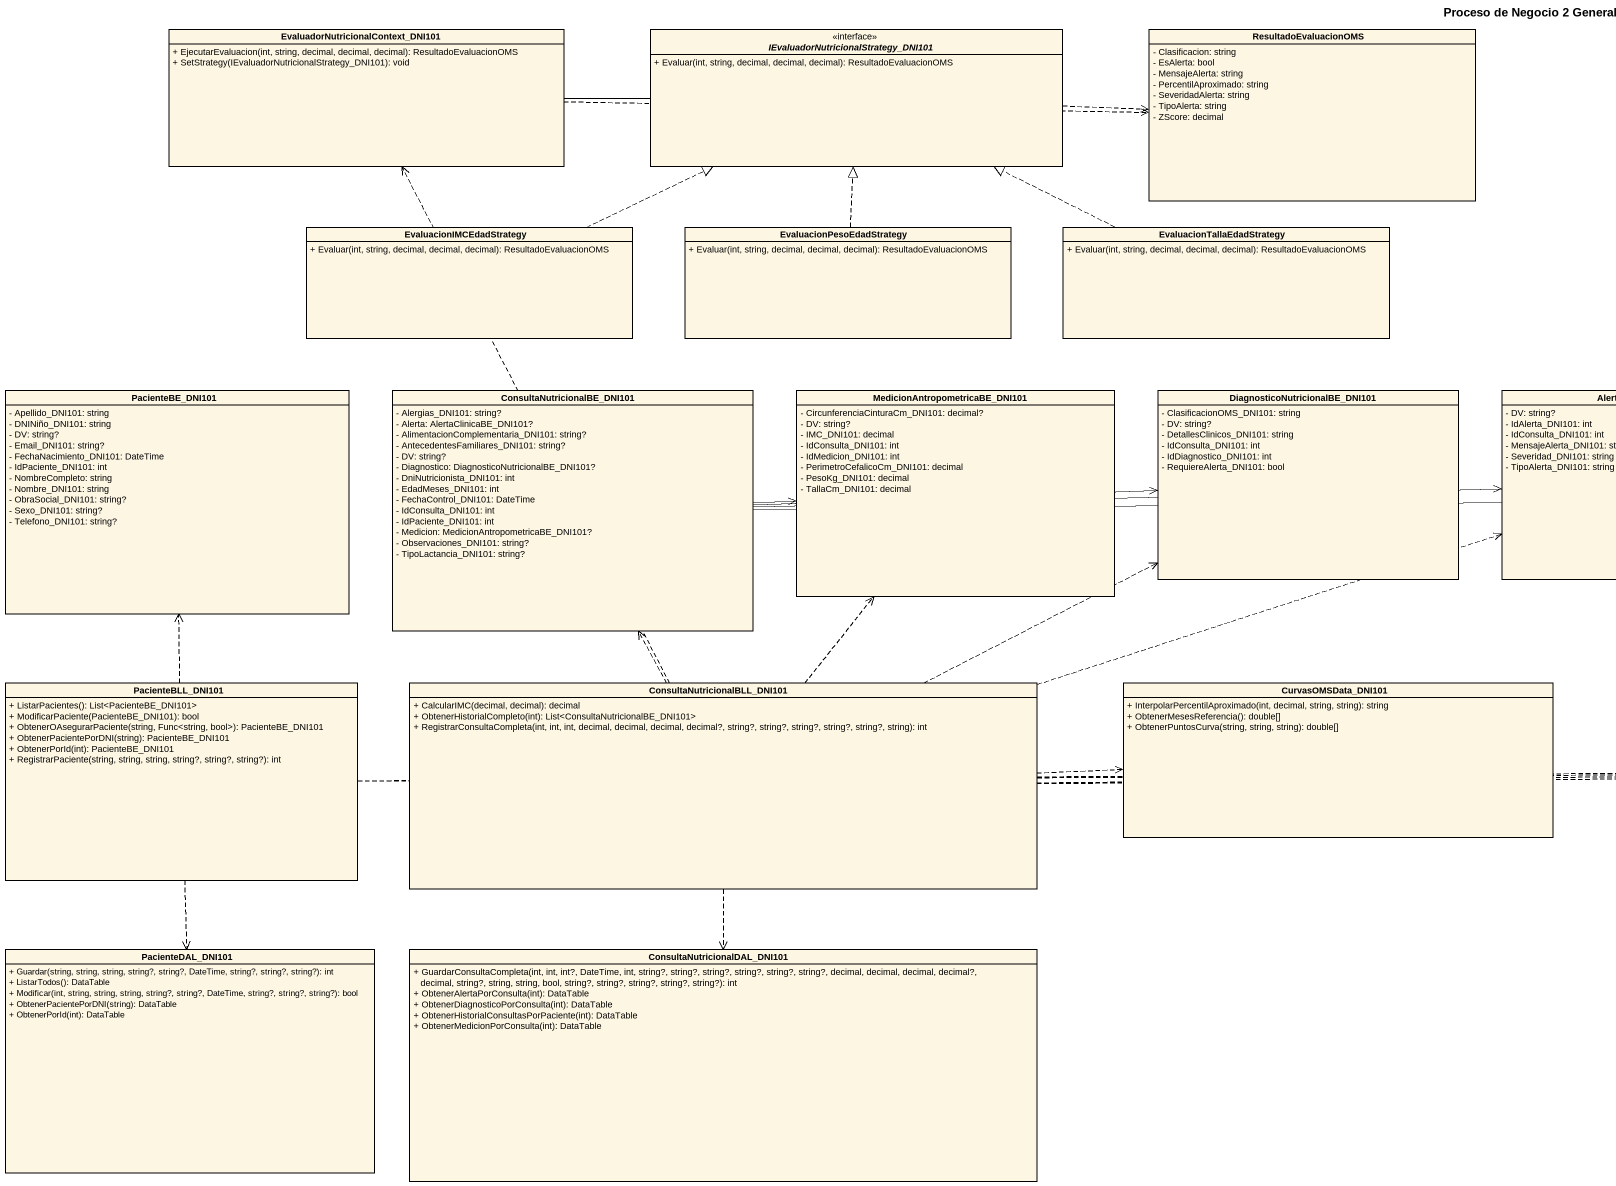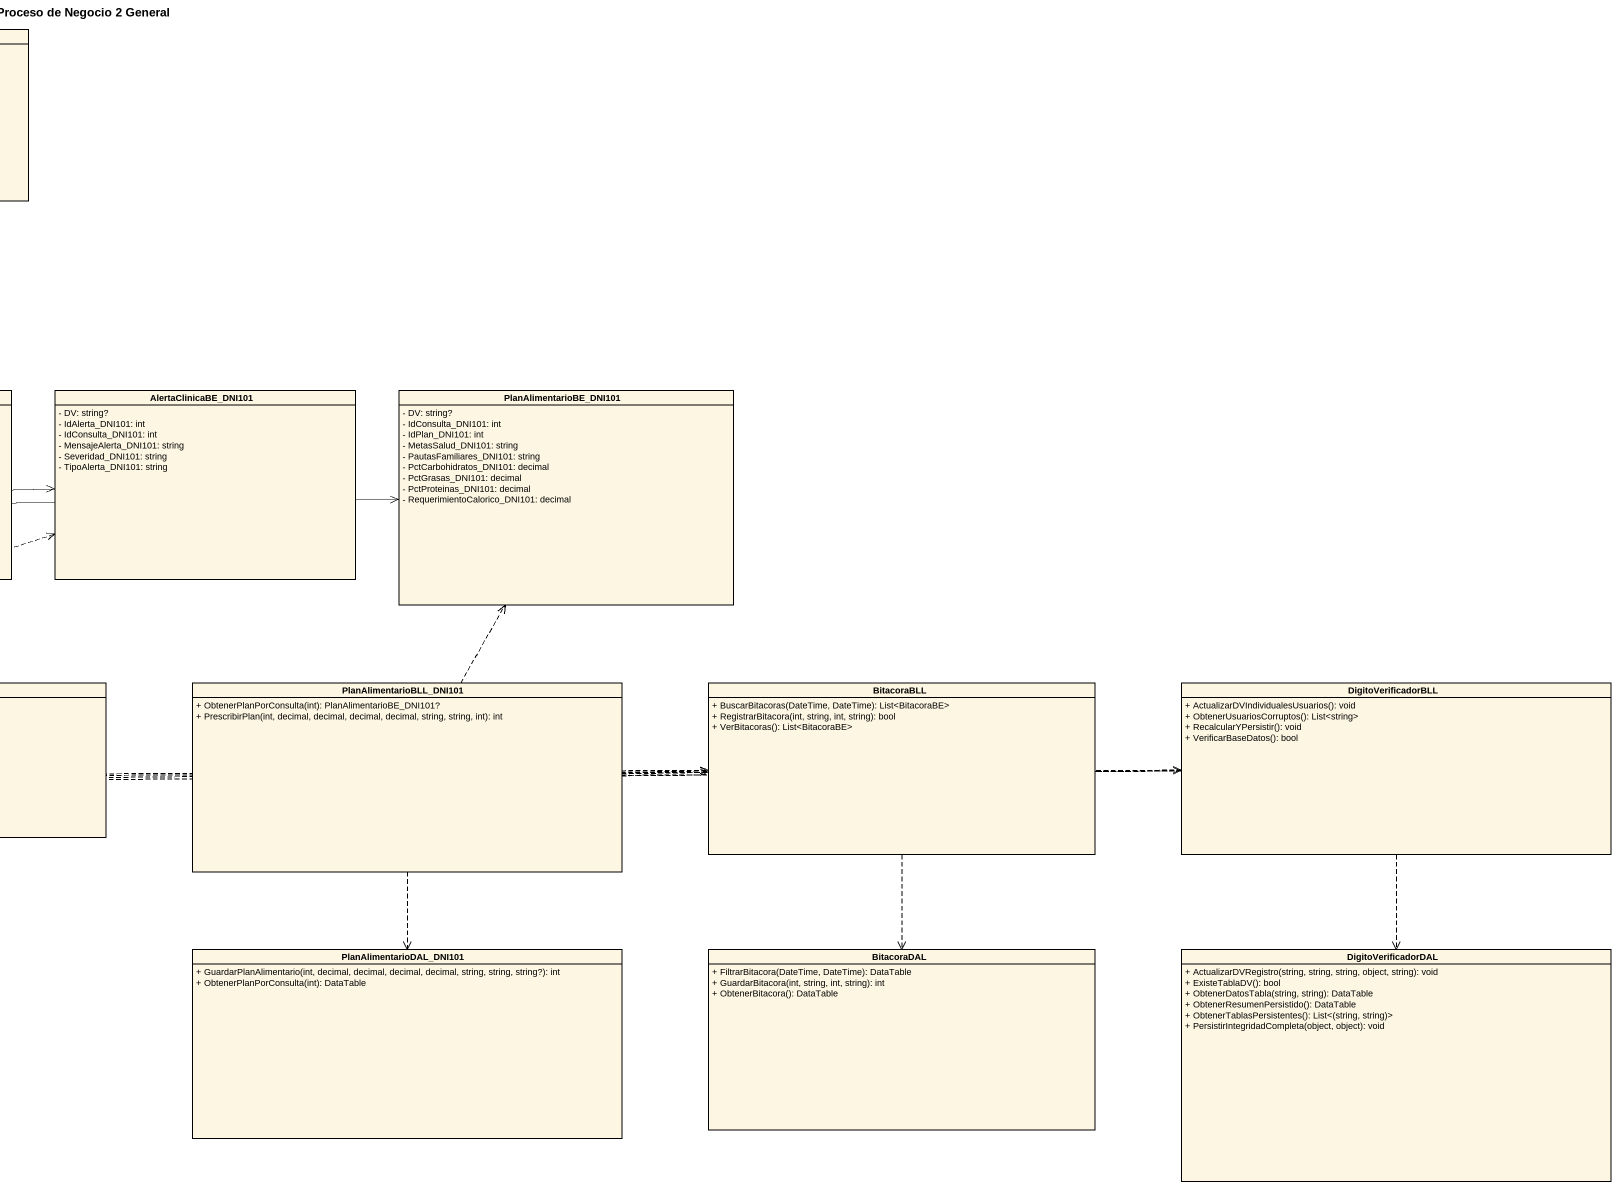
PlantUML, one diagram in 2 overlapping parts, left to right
@startuml
title Proceso de Negocio 2 General
hide circle
hide empty members
skinparam classAttributeIconSize 0
class "EvaluadorNutricionalContext_DNI101" as EvaluadorNutricionalContext {
  + EjecutarEvaluacion(int, string, decimal, decimal, decimal): ResultadoEvaluacionOMS
  + SetStrategy(IEvaluadorNutricionalStrategy_DNI101): void
}
interface "IEvaluadorNutricionalStrategy_DNI101" as IEvaluadorNutricionalStrateg {
  + Evaluar(int, string, decimal, decimal, decimal): ResultadoEvaluacionOMS
}
class ResultadoEvaluacionOMS {
  - Clasificacion: string
  - EsAlerta: bool
  - MensajeAlerta: string
  - PercentilAproximado: string
  - SeveridadAlerta: string
  - TipoAlerta: string
  - ZScore: decimal
}
class EvaluacionIMCEdadStrategy {
  + Evaluar(int, string, decimal, decimal, decimal): ResultadoEvaluacionOMS
}
class EvaluacionPesoEdadStrategy {
  + Evaluar(int, string, decimal, decimal, decimal): ResultadoEvaluacionOMS
}
class EvaluacionTallaEdadStrategy {
  + Evaluar(int, string, decimal, decimal, decimal): ResultadoEvaluacionOMS
}
class PacienteBE_DNI101 {
  - Apellido_DNI101: string
  - DNINiño_DNI101: string
  - DV: string?
  - Email_DNI101: string?
  - FechaNacimiento_DNI101: DateTime
  - IdPaciente_DNI101: int
  - NombreCompleto: string
  - Nombre_DNI101: string
  - ObraSocial_DNI101: string?
  - Sexo_DNI101: string?
  - Telefono_DNI101: string?
}
class ConsultaNutricionalBE_DNI101 {
  - Alergias_DNI101: string?
  - Alerta: AlertaClinicaBE_DNI101?
  - AlimentacionComplementaria_DNI101: string?
  - AntecedentesFamiliares_DNI101: string?
  - DV: string?
  - Diagnostico: DiagnosticoNutricionalBE_DNI101?
  - DniNutricionista_DNI101: int
  - EdadMeses_DNI101: int
  - FechaControl_DNI101: DateTime
  - IdConsulta_DNI101: int
  - IdPaciente_DNI101: int
  - Medicion: MedicionAntropometricaBE_DNI101?
  - Observaciones_DNI101: string?
  - TipoLactancia_DNI101: string?
}
class "MedicionAntropometricaBE_DNI101" as MedicionAntropometricaBE {
  - CircunferenciaCinturaCm_DNI101: decimal?
  - DV: string?
  - IMC_DNI101: decimal
  - IdConsulta_DNI101: int
  - IdMedicion_DNI101: int
  - PerimetroCefalicoCm_DNI101: decimal
  - PesoKg_DNI101: decimal
  - TallaCm_DNI101: decimal
}
class "DiagnosticoNutricionalBE_DNI101" as DiagnosticoNutricionalBE {
  - ClasificacionOMS_DNI101: string
  - DV: string?
  - DetallesClinicos_DNI101: string
  - IdConsulta_DNI101: int
  - IdDiagnostico_DNI101: int
  - RequiereAlerta_DNI101: bool
}
class AlertaClinicaBE_DNI101 {
  - DV: string?
  - IdAlerta_DNI101: int
  - IdConsulta_DNI101: int
  - MensajeAlerta_DNI101: string
  - Severidad_DNI101: string
  - TipoAlerta_DNI101: string
}
class PlanAlimentarioBE_DNI101 {
  - DV: string?
  - IdConsulta_DNI101: int
  - IdPlan_DNI101: int
  - MetasSalud_DNI101: string
  - PautasFamiliares_DNI101: string
  - PctCarbohidratos_DNI101: decimal
  - PctGrasas_DNI101: decimal
  - PctProteinas_DNI101: decimal
  - RequerimientoCalorico_DNI101: decimal
}
class PacienteBLL_DNI101 {
  + ListarPacientes(): List<PacienteBE_DNI101>
  + ModificarPaciente(PacienteBE_DNI101): bool
  + ObtenerOAsegurarPaciente(string, Func<string, bool>): PacienteBE_DNI101
  + ObtenerPacientePorDNI(string): PacienteBE_DNI101
  + ObtenerPorId(int): PacienteBE_DNI101
  + RegistrarPaciente(string, string, string, string?, string?, string?): int
}
class "ConsultaNutricionalBLL_DNI101" as ConsultaNutricionalBLL {
  + CalcularIMC(decimal, decimal): decimal
  + ObtenerHistorialCompleto(int): List<ConsultaNutricionalBE_DNI101>
  + RegistrarConsultaCompleta(int, int, int, decimal, decimal, decimal, decimal?, string?, string?, string?, string?, string?, string): int
}
class CurvasOMSData_DNI101 {
  + InterpolarPercentilAproximado(int, decimal, string, string): string
  + ObtenerMesesReferencia(): double[]
  + ObtenerPuntosCurva(string, string, string): double[]
}
class PlanAlimentarioBLL_DNI101 {
  + ObtenerPlanPorConsulta(int): PlanAlimentarioBE_DNI101?
  + PrescribirPlan(int, decimal, decimal, decimal, decimal, string, string, int): int
}
class BitacoraBLL {
  + BuscarBitacoras(DateTime, DateTime): List<BitacoraBE>
  + RegistrarBitacora(int, string, int, string): bool
  + VerBitacoras(): List<BitacoraBE>
}
class DigitoVerificadorBLL {
  + ActualizarDVIndividualesUsuarios(): void
  + ObtenerUsuariosCorruptos(): List<string>
  + RecalcularYPersistir(): void
  + VerificarBaseDatos(): bool
}
class PacienteDAL_DNI101 {
  + Guardar(string, string, string, string?, string?, DateTime, string?, string?, string?): int
  + ListarTodos(): DataTable
  + Modificar(int, string, string, string, string?, string?, DateTime, string?, string?, string?): bool
  + ObtenerPacientePorDNI(string): DataTable
  + ObtenerPorId(int): DataTable
}
class "ConsultaNutricionalDAL_DNI101" as ConsultaNutricionalDAL {
  + GuardarConsultaCompleta(int, int, int?, DateTime, int, string?, string?, string?, string?, string?, string?, decimal, decimal, decimal, decimal?, decimal, string?, string, string, bool, string?, string?, string?, string?, string?): int
  + ObtenerAlertaPorConsulta(int): DataTable
  + ObtenerDiagnosticoPorConsulta(int): DataTable
  + ObtenerHistorialConsultasPorPaciente(int): DataTable
  + ObtenerMedicionPorConsulta(int): DataTable
}
class PlanAlimentarioDAL_DNI101 {
  + GuardarPlanAlimentario(int, decimal, decimal, decimal, decimal, string, string, string?): int
  + ObtenerPlanPorConsulta(int): DataTable
}
class BitacoraDAL {
  + FiltrarBitacora(DateTime, DateTime): DataTable
  + GuardarBitacora(int, string, int, string): int
  + ObtenerBitacora(): DataTable
}
class DigitoVerificadorDAL {
  + ActualizarDVRegistro(string, string, string, object, string): void
  + ExisteTablaDV(): bool
  + ObtenerDatosTabla(string, string): DataTable
  + ObtenerResumenPersistido(): DataTable
  + ObtenerTablasPersistentes(): List<(string, string)>
  + PersistirIntegridadCompleta(object, object): void
}
EvaluadorNutricionalContext -right- IEvaluadorNutricionalStrateg
EvaluadorNutricionalContext .right.> ResultadoEvaluacionOMS
IEvaluadorNutricionalStrateg .right.> ResultadoEvaluacionOMS
EvaluacionIMCEdadStrategy .right.|> IEvaluadorNutricionalStrateg
EvaluacionPesoEdadStrategy .up.|> IEvaluadorNutricionalStrateg
EvaluacionTallaEdadStrategy .left.|> IEvaluadorNutricionalStrateg
ConsultaNutricionalBE_DNI101 -right-> MedicionAntropometricaBE
ConsultaNutricionalBE_DNI101 -right-> DiagnosticoNutricionalBE
ConsultaNutricionalBE_DNI101 -right-> AlertaClinicaBE_DNI101
ConsultaNutricionalBE_DNI101 -right-> PlanAlimentarioBE_DNI101
PacienteBLL_DNI101 .up.> PacienteBE_DNI101
PacienteBLL_DNI101 .right.> BitacoraBLL
PacienteBLL_DNI101 .right.> DigitoVerificadorBLL
PacienteBLL_DNI101 ..> PacienteDAL_DNI101
ConsultaNutricionalBLL .up.> EvaluadorNutricionalContext
ConsultaNutricionalBLL .up.> ConsultaNutricionalBE_DNI101
ConsultaNutricionalBLL .up.> MedicionAntropometricaBE
ConsultaNutricionalBLL .right.> DiagnosticoNutricionalBE
ConsultaNutricionalBLL .right.> AlertaClinicaBE_DNI101
ConsultaNutricionalBLL .right.> CurvasOMSData_DNI101
ConsultaNutricionalBLL .right.> BitacoraBLL
ConsultaNutricionalBLL .right.> DigitoVerificadorBLL
ConsultaNutricionalBLL ..> ConsultaNutricionalDAL
PlanAlimentarioBLL_DNI101 .up.> PlanAlimentarioBE_DNI101
PlanAlimentarioBLL_DNI101 .right.> BitacoraBLL
PlanAlimentarioBLL_DNI101 .right.> DigitoVerificadorBLL
PlanAlimentarioBLL_DNI101 ..> PlanAlimentarioDAL_DNI101
BitacoraBLL ..> BitacoraDAL
DigitoVerificadorBLL ..> DigitoVerificadorDAL
@enduml
